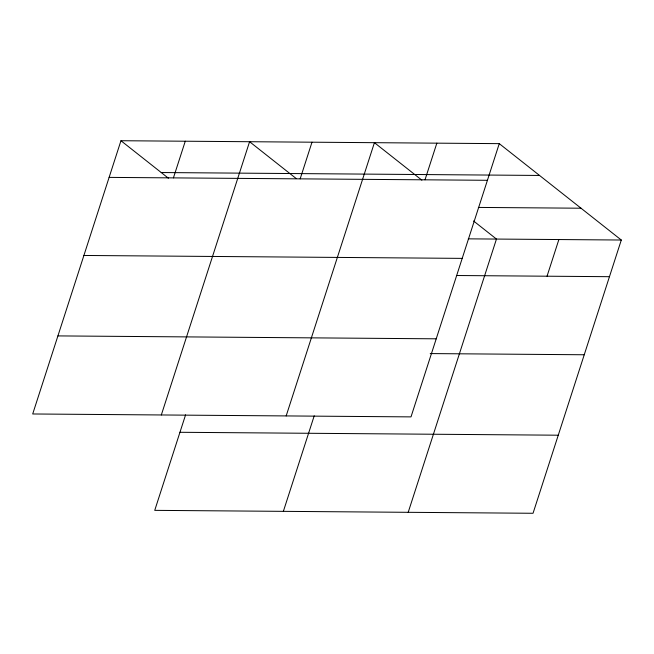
<?xml version="1.0" encoding="UTF-8"?>
<svg xmlns="http://www.w3.org/2000/svg" width="654" height="654" viewBox="0 0 654 654"><rect width="100%" height="100%" fill="white"/><g stroke="black" fill="none" stroke-linecap="round" stroke-linejoin="round"><path stroke-width="0.98" d="M120.957 140.724L32.7 413.974L411.006 416.884L499.264 143.643L120.957 140.724L168.413 178.207M173.424 177.88L185.27 141.223M161.325 414.963L249.583 141.714L296.237 178.567M185.589 414.84L154.736 510.357L533.043 513.276L621.3 240.026L499.264 143.643M300.161 178.861L311.999 142.196M286.166 415.928L374.423 142.678L421.879 180.161M283.362 511.354L314.214 415.83M425.002 179.817L436.847 143.161M408.202 512.311L496.46 239.062L473.561 220.978M547.038 276.209L558.876 239.544M161.227 172.533L539.534 175.452M109.112 177.389L487.426 180.3M478.336 207.424L581.03 208.217M468.272 238.849L621.3 240.026M83.9 255.461L462.206 258.379M456.427 275.506L609.463 276.691M57.92 335.903L436.226 338.813M430.201 353.577L584.243 354.762M179.956 432.286L558.263 435.204"/></g></svg>
